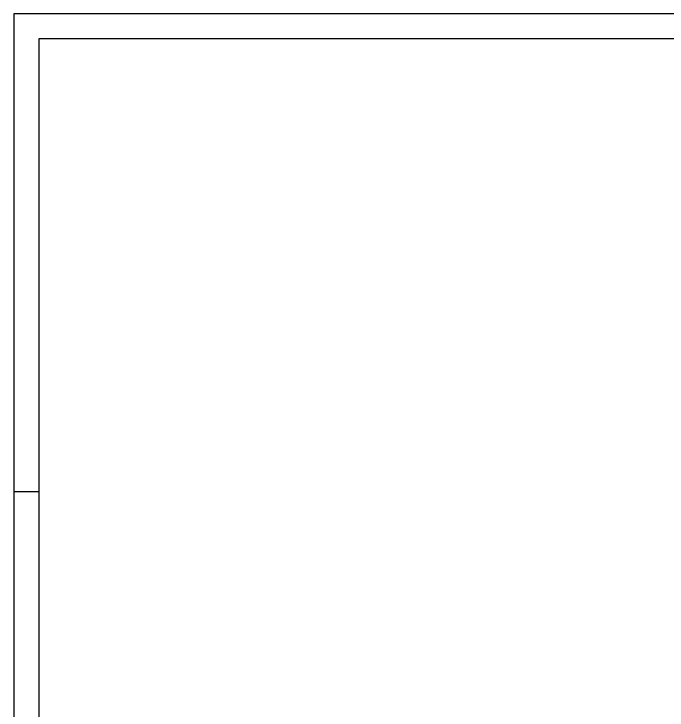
# Model space of a CAD drawing. Header units: millimetres. Extents: x -174 to 1015, y -641 to 200.
# Drawn here: x -173.6 to -42.4, y 60.3 to 200.1 of the extents above; entities that cross this region are included whole.
import ezdxf

# ---------------------------------------------------------------- set-up
doc = ezdxf.new("R2010")
doc.units = ezdxf.units.MM

# ---------------------------------------------------------------- blocks, each defined once
blk = doc.blocks.new('Unknown-814735029-1163')
at = {"color": 5, "linetype": 'Continuous'}
for p, q in [((1015.39, 200.12), (-173.61, 200.12)), ((-173.61, 200.12), (-173.61, -640.88)), ((1010.39, 195.12), (-168.61, 195.12)), ((-168.61, 195.12), (-168.61, -635.88)), ((-168.61, 104.12), (-173.61, 104.12))]:
    blk.add_line(p, q, dxfattribs=at)

msp = doc.modelspace()

# ---------------------------------------------------------------- block references
msp.add_blockref('Unknown-814735029-1163', (0, 0))

doc.saveas('drawing.dxf')
